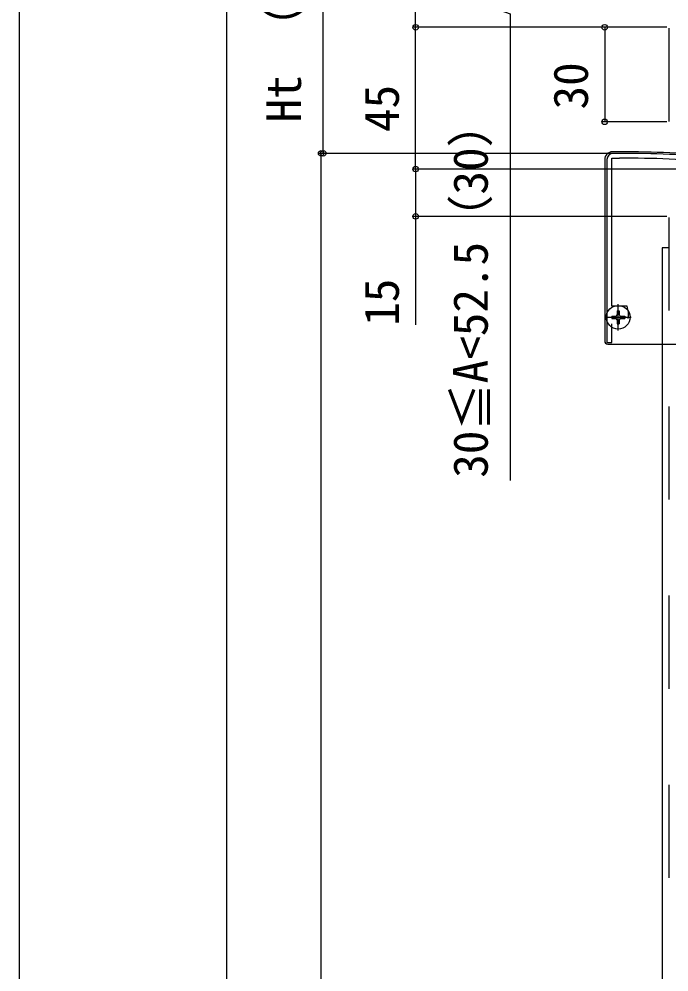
# Model space of a CAD drawing. Units: millimetres, scale not verified. Extents: x -875 to 875, y -1300 to 1292.
# Drawn here: x -875 to -668.7, y -569.3 to -267 of the extents above; entities that cross this region are included whole.
import ezdxf
from ezdxf.enums import TextEntityAlignment as Align

# ---------------------------------------------------------------- set-up
doc = ezdxf.new("R2010")
doc.units = ezdxf.units.MM
doc.header["$LTSCALE"] = 8
for name, color, linetype in [('0-3_YKK_11E', 7, 'Continuous'), ('0-5_YKK_13', 4, 'Continuous'), ('0-7_YKK_D', 6, 'Continuous'), ('0-8_YKK_ZWAK', 7, 'Continuous'), ('0-9_YSS_K', 3, 'Continuous')]:
    doc.layers.add(name, color=color, linetype=linetype)
doc.layers.add('0-4_YKK_12', color=2, linetype='Continuous', lineweight=18)
doc.styles.add('ＭＳ ゴシック', font='')
doc.styles.get('ＭＳ ゴシック').set_extended_font_data('MS Gothic')

msp = doc.modelspace()

# ---------------------------------------------------------------- linework, layer by layer
at = {"layer": '0-3_YKK_11E'}
for p, q in [((-684.438, -309.6), (-686.438, -309.6)), ((-681.538, -361.228), (-681.538, -360.361))]:
    msp.add_line(p, q, dxfattribs=at)
for points in [[(-681.64, -359.585), (-682.037, -358.1), (-686.838, -358.1), (-686.838, -311.1), (-684.438, -311.1)], [(-688.438, -311.6), (-688.438, -369.6), (-686.838, -369.6), (-686.838, -363.7)]]:
    msp.add_lwpolyline(points, dxfattribs=at)
for centre, radius, start, end in [((-686.438, -311.6), 2, 90, 180), ((-684.438, -694.3), 384.7, 85.28145, 90), ((-684.437, -694.3), 383.2, 85.28154, 90), ((-684.538, -360.361), 3, 360, 15), ((-684.538, -361.228), 3, 345.85889, 360)]:
    msp.add_arc(centre, radius, start, end, dxfattribs=at)
at = {"layer": '0-4_YKK_12'}
for p, q in [((-684.838, -359.1), (-684.838, -364.1)), ((-687.338, -361.6), (-682.338, -361.6))]:
    msp.add_line(p, q, dxfattribs=at)
at = {"layer": '0-5_YKK_13'}
for p, q in [((-668.738, -269.898), (-668.738, -299.454)), ((-684.398, -309.1), (-686.638, -309.1)), ((-689.138, -311.6), (-689.138, -369.1)), ((-668.738, -329.898), (-668.738, -359.454)), ((-685.188, -359.55), (-684.488, -359.55)), ((-685.188, -359.55), (-685.188, -360.75)), ((-684.838, -365.75), (-684.838, -357.45)), ((-684.488, -359.55), (-684.488, -360.75)), ((-688.988, -361.6), (-680.688, -361.6)), ((-686.888, -361.25), (-686.888, -361.95)), ((-686.888, -361.25), (-685.688, -361.25)), ((-686.888, -361.95), (-685.688, -361.95)), ((-685.188, -362.45), (-685.188, -363.65)), ((-684.488, -362.45), (-684.488, -363.65)), ((-683.988, -361.25), (-682.788, -361.25)), ((-683.988, -361.95), (-682.788, -361.95)), ((-682.788, -361.25), (-682.788, -361.95)), ((-685.188, -363.65), (-684.488, -363.65)), ((-688.138, -370.1), (-634.78, -370.1)), ((-668.738, -389.898), (-668.738, -419.454)), ((-668.738, -449.898), (-668.738, -479.454)), ((-668.738, -509.898), (-668.738, -539.454))]:
    msp.add_line(p, q, dxfattribs=at)
msp.add_circle((-684.838, -361.6), 3.75, dxfattribs=at)
msp.add_circle((-684.838, -361.6), 3.75, dxfattribs=at)
for centre, radius, start, end in [((-686.638, -311.6), 2.5, 90, 180), ((-684.398, -694.3), 385.2, 85.25473, 90), ((-685.688, -360.75), 0.5, 270, 0), ((-685.688, -362.45), 0.5, 0, 90), ((-683.988, -360.75), 0.5, 180, 270), ((-683.988, -362.45), 0.5, 90, 180), ((-688.138, -369.1), 1, 180, 270)]:
    msp.add_arc(centre, radius, start, end, dxfattribs=at)
at = {"layer": '0-7_YKK_D'}
for p, q in [((-778.437, -309.6), (-778.437, -209.599)), ((-809.137, -223.599), (-809.137, -1035.599)), ((-749.137, -269.599), (-749.137, -239.6)), ((-669.438, -269.599), (-750.137, -269.599)), ((-669.438, -269.599), (-750.137, -269.599)), ((-749.137, -314.599), (-749.137, -269.599)), ((-670.438, -269.599), (-690.137, -269.599)), ((-689.137, -269.599), (-689.137, -299.599)), ((-669.438, -299.599), (-690.137, -299.599)), ((-686.438, -309.6), (-780.138, -309.6)), ((-686.438, -309.6), (-779.437, -309.6)), ((-779.138, -1049.599), (-779.138, -309.6)), ((-619.438, -314.599), (-750.138, -314.599)), ((-619.438, -314.599), (-750.137, -314.599)), ((-669.438, -329.599), (-750.138, -329.599))]:
    msp.add_line(p, q, dxfattribs=at)
for points in [[(-749.137, -254.6), (-719.138, -265.376), (-719.138, -413.41)], [(-749.138, -314.599), (-749.138, -329.599), (-749.138, -364.009)]]:
    msp.add_lwpolyline(points, dxfattribs=at)
for centre in [(-749.137, -269.599), (-749.137, -269.599), (-689.137, -269.599), (-689.137, -299.599), (-779.138, -309.6), (-778.437, -309.6), (-749.138, -314.599), (-749.137, -314.599), (-749.138, -329.599)]:
    msp.add_circle(centre, 0.875, dxfattribs=at)
at = {"layer": '0-8_YKK_ZWAK'}
msp.add_line((-875, 1250.4), (-875, -1299.6), dxfattribs=at)
at = {"layer": '0-9_YSS_K'}
for p, q in [((-670.938, -339.6), (-670.938, -370.1)), ((-668.738, -339.6), (-670.938, -339.6)), ((-670.938, -370.1), (-670.938, -1049.836))]:
    msp.add_line(p, q, dxfattribs=at)

# ---------------------------------------------------------------- texts
at = {"layer": '0-7_YKK_D', "style": 'ＭＳ ゴシック'}
for s, p in [('Ht （100）', (-782.227, -299.784)), ('30', (-691.137, -295.679)), ('45', (-751.137, -302.838)), ('30≦A<52.5（30）', (-722.927, -412.518)), ('15', (-751.138, -364.31))]:
    msp.add_text(s, height=11, rotation=90, dxfattribs=at).set_placement(p, align=Align.BOTTOM_LEFT)

doc.saveas('drawing.dxf')
